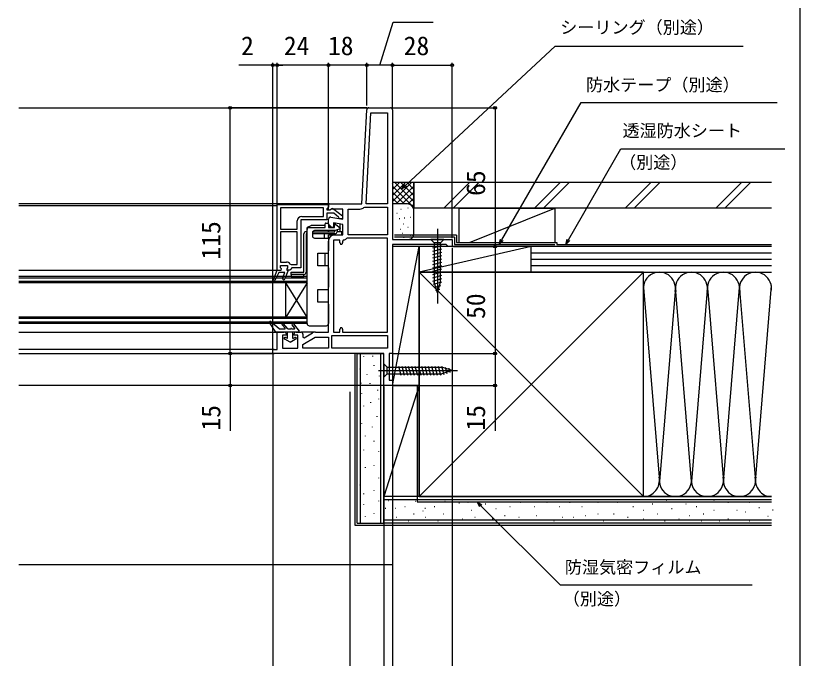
# Model space of a CAD drawing. Units: millimetres, scale not verified. Extents: x -525 to 525, y -783 to 778.
# Drawn here: x 157.5 to 525, y -540.4 to -239.6 of the extents above; entities that cross this region are included whole.
import ezdxf
from ezdxf.enums import TextEntityAlignment as Align

# ---------------------------------------------------------------- set-up
doc = ezdxf.new("R2010")
doc.units = ezdxf.units.MM
doc.header["$LTSCALE"] = 4
for name, color, linetype in [('0-3_YKK_11', 7, 'Continuous'), ('0-5_YKK_12', 2, 'Continuous'), ('0-6_YKK_13', 4, 'Continuous'), ('0-8_YKK_D', 6, 'Continuous'), ('0-9_YKK_ZWAK', 7, 'Continuous'), ('0-A_YSS_K', 3, 'Continuous'), ('0-B_YSS_KE', 3, 'Continuous')]:
    doc.layers.add(name, color=color, linetype=linetype)
doc.styles.add('ＭＳ ゴシック', font='')
doc.styles.get('ＭＳ ゴシック').set_extended_font_data('MS Gothic')

msp = doc.modelspace()

# ---------------------------------------------------------------- linework, layer by layer
at = {"layer": '0-3_YKK_11'}
for p, q in [((322.949, -282.7), (333, -282.7)), ((288.8, -387.7), (291, -387.7))]:
    msp.add_line(p, q, dxfattribs=at)
for points in [[(334, -283.7), (334, -344.3), (362, -344.3), (362, -347.7), (360.1, -347.7), (359.6, -347.2), (359.1, -346.7), (334, -346.7), (334, -397.7), (332.5, -397.7), (332.5, -410.2), (334, -410.2), (334, -412.7), (330, -412.7), (330, -397.7), (278, -397.7), (278, -395.9), (280, -395.9), (280, -387.7), (283.3, -387.7)], [(305.174, -333.915), (310.8, -334.907), (310.8, -330.1), (305.444, -330.1), (304.576, -330.642), (304, -330.323), (304, -327.7), (319.642, -327.7), (321.95, -283.648)], [(280, -358.7), (280, -327.9), (304, -327.9), (304, -329), (303.65, -329.477), (303.3, -329.954), (303.3, -330.5), (304.7, -330.5), (305.1, -330.3)], [(301.7, -329.5), (281.6, -329.5), (281.6, -339.5), (289.4, -339.5), (289.4, -335.7)], [(306.517, -330.113), (310.5, -333.225), (310.5, -334.7), (309.399, -334.7), (308.899, -334.225), (308.708, -333.855), (306.461, -332.1), (303.3, -332.1), (303.3, -335.2), (291, -335.2), (291, -357.7), (286.9, -357.7), (286.4, -358.2), (285.9, -358.7), (285, -358.7), (285, -359.2), (283.562, -362.852)], [(291.5, -333.6), (301.7, -333.6), (301.7, -329.5)], [(331.6, -342.2), (313.2, -342.2), (313.2, -330.1), (318.767, -330.1)], [(320.635, -329.418), (320.958, -329.3), (331.6, -329.3), (331.6, -342.2)], [(306.9, -342.2), (310.8, -342.2), (310.8, -337.344), (306.4, -336.568), (306.4, -338.7), (305.5, -338.7), (304, -337.2), (304, -334.9)], [(289.4, -356.1), (289.4, -340.7), (281.6, -340.7), (281.6, -354.9), (284.3, -354.9)], [(297.973, -387.7), (304, -387.7), (304, -345.1)], [(309.4, -346), (309.4, -344.6), (306.4, -344.6), (306.4, -387.7), (309.4, -387.7), (309.4, -386.3)], [(311.048, -344.587), (310.6, -345.084), (310.6, -346)], [(331.6, -387.7), (331.6, -343.8), (312.8, -343.8), (312.455, -343.938)], [(286.07, -355.869), (286.491, -356.1), (289.4, -356.1)], [(282.538, -362.448), (283.581, -359.8), (280.746, -359.8), (278.953, -363.488), (278.223, -363.166), (280, -358.7), (281.9, -358.7), (281.975, -358.11), (281.6, -357.625), (281.6, -356.5), (284.8, -356.5), (284.8, -357.625), (284.425, -358.11), (284.5, -358.7), (285, -358.7), (285, -359.2), (283.562, -362.852)], [(282.538, -362.448), (283.581, -359.8), (280.746, -359.8), (278.953, -363.488), (278.223, -363.166), (280, -358.7)], [(284.3, -388.7), (284.3, -389.2), (282.4, -389.2), (282.4, -395.2), (289.6, -395.2), (289.6, -389.2), (287.8, -389.2), (287.8, -388.7)], [(292, -388.7), (292, -390.045), (292.567, -390.373), (296.523, -388.089)], [(310.6, -386.3), (310.6, -387.7), (331.6, -387.7)]]:
    msp.add_lwpolyline(points, dxfattribs=at)
for points in [[(321.644, -327.7), (323.877, -285.1), (331.6, -285.1), (331.6, -327.7)], [(331.6, -395.3), (305.6, -395.3), (305.6, -389.3), (331.6, -389.3)], [(304, -395.3), (292, -395.3), (292, -393.471), (297.839, -390.1), (304, -390.1)]]:
    msp.add_lwpolyline(points, close=True, dxfattribs=at)
for centre, radius, start, end in [((322.949, -283.7), 1, 90, 176.99997), ((333, -283.7), 1, 0.00001, 89.99999), ((305.9, -330.9), 1, 51.91328, 143.13011), ((318.767, -327.2), 2.9, 269.99999, 310.11919), ((291.5, -335.7), 2.1, 90.00001, 179.99999), ((305, -334.9), 1, 80.00002, 180), ((306.9, -345.1), 2.9, 90.00001, 179.99999), ((310.8, -342.2), 2.4, 275.9378, 313.60284), ((310, -346), 0.6, 179.99999, 0.00001), ((284.3, -357), 2.1, 32.57896, 89.99999), ((283.05, -362.65), 0.55, 158.50165, 338.50167), ((283.05, -362.65), 0.55, 158.50165, 338.50167), ((310, -386.3), 0.6, 359.99999, 180.00001), ((283.3, -388.7), 1, 0.00001, 89.99999), ((288.8, -388.7), 1, 90.00001, 179.99999), ((291, -388.7), 1, 0.00001, 89.99999), ((297.973, -390.6), 2.9, 89.99998, 119.99999)]:
    msp.add_arc(centre, radius, start, end, dxfattribs=at)
at = {"layer": '0-5_YKK_12'}
for p, q in [((159, -282.7), (322.949, -282.7)), ((304.5, -327.7), (159, -327.7)), ((159, -328.4), (280, -328.4)), ((159, -358.7), (280.001, -358.7)), ((294, -361.7), (159, -361.7)), ((294, -362.4), (159, -362.4)), ((294, -383.7), (294, -361.7)), ((294, -364), (159, -364)), ((294, -364.7), (159, -364.7)), ((294, -380.7), (284, -364.7)), ((294, -380.7), (159, -380.7)), ((294, -381.4), (159, -381.4)), ((294, -383), (159, -383)), ((294, -383.7), (159, -383.7)), ((159, -387.7), (280.501, -387.7)), ((297.973, -387.696), (291, -387.696)), ((278.5, -395.9), (159, -395.9)), ((159, -397.7), (278.5, -397.7)), ((330.5, -412.7), (159, -412.7))]:
    msp.add_line(p, q, dxfattribs=at)
msp.add_lwpolyline([(294, -364.7), (284, -380.7), (284, -364.7)], dxfattribs=at)
at = {"layer": '0-6_YKK_13'}
for p, q in [((294.166, -338.617), (295.937, -337.732)), ((296.071, -337.7), (302.5, -337.7)), ((302.5, -338.7), (302.5, -337)), ((302.8, -336.7), (303.7, -336.7)), ((304, -337), (304, -338.7)), ((304.3, -338.2), (304.3, -337.5)), ((306.8, -336.7), (306.431, -336.7)), ((306.8, -336.7), (307.146, -336.7)), ((306.8, -338.2), (306.8, -336.7)), ((306.9, -338.7), (306.9, -337.6)), ((307.372, -337.354), (309.475, -338.826)), ((307.866, -337.7), (308, -337.7)), ((308, -337.7), (308, -337.794)), ((309.5, -338.846), (309.5, -337.115)), ((292.5, -359.7), (292.5, -341.7)), ((293.5, -340.7), (294, -340.7)), ((294, -341.7), (293.5, -341.7)), ((293.5, -341.7), (293.5, -359.7)), ((294, -339.7), (294, -338.885)), ((294, -383.7), (294, -339.7)), ((295, -338.7), (302.5, -338.7)), ((296.5, -341.2), (296.5, -342.7)), ((307, -341.7), (296.5, -341.7)), ((302, -341.7), (296.5, -341.7)), ((296.634, -340.7), (307, -340.7)), ((307.028, -340.2), (297.5, -340.2)), ((302, -341.7), (302, -343.7)), ((304.3, -338.2), (304, -338.2)), ((304, -338.7), (306.9, -338.7)), ((304, -340.4), (304, -340.2)), ((305, -338.2), (304.3, -338.2)), ((306.8, -338.2), (306.4, -338.2)), ((307, -340.7), (307, -340.2)), ((309.405, -339.354), (307.131, -340.182)), ((308, -339.866), (308, -340.7)), ((310, -340.7), (308, -340.7)), ((309.5, -340.4), (309.5, -339.298)), ((310.3, -341.9), (310.3, -341)), ((355, -339.3), (355, -374.3)), ((297.5, -343.7), (304, -343.7)), ((304, -343.7), (304, -342.2)), ((304, -342.2), (310, -342.2)), ((304, -343.7), (304, -349.7)), ((358.1, -344.3), (351.9, -344.3)), ((351.9, -344.3), (353.45, -345.85)), ((358.1, -344.3), (356.55, -345.85)), ((352.9, -348.276), (357.1, -347.151)), ((352.9, -349.829), (357.1, -348.704)), ((353.45, -345.85), (353.45, -364.384)), ((356.55, -345.85), (353.45, -345.85)), ((356.55, -364.384), (356.55, -345.85)), ((299, -356.7), (299, -350.7)), ((302.25, -350.7), (302.25, -356.7)), ((352.9, -351.382), (357.1, -350.257)), ((352.9, -352.935), (357.1, -351.81)), ((352.9, -354.488), (357.1, -353.363)), ((352.9, -356.041), (357.1, -354.916)), ((352.9, -357.594), (357.1, -356.469)), ((286.5, -359.7), (292.5, -359.7)), ((286.5, -360.7), (286.5, -359.7)), ((304, -356.7), (299, -356.7)), ((304, -357.7), (304, -356.7)), ((304, -357.7), (304, -366.7)), ((352.9, -359.147), (357.1, -358.021)), ((352.9, -360.7), (357.1, -359.574)), ((292.5, -360.7), (286.5, -360.7)), ((352.9, -362.253), (357.1, -361.127)), ((352.9, -363.806), (357.1, -362.68)), ((353.159, -365.289), (357.1, -364.233)), ((355, -369.3), (353.45, -364.384)), ((353.61, -366.721), (356.646, -365.908)), ((355, -369.3), (356.55, -364.384)), ((299, -373.7), (299, -367.7)), ((354.062, -368.153), (356.112, -367.604)), ((304, -373.7), (299, -373.7)), ((304, -374.7), (304, -373.7)), ((304, -374.7), (304, -383.7)), ((279.3, -387.7), (276.446, -383.16)), ((280.844, -386.152), (276.895, -382.772)), ((283.695, -385.864), (282.307, -384.372)), ((285.041, -386.136), (282.893, -383.828)), ((288.173, -385.877), (286.984, -384.345)), ((287.615, -383.854), (290.237, -387.216)), ((295, -384.7), (303, -384.7)), ((290, -387.7), (279.3, -387.7)), ((280.974, -386.2), (283.548, -386.2)), ((284.8, -390.755), (284.8, -387.7)), ((285.187, -386.2), (286.322, -386.2)), ((286.722, -386.2), (288.015, -386.2)), ((287.3, -390.755), (287.3, -387.7)), ((283.5, -390.2), (283.732, -390.2)), ((283.5, -391), (283.625, -391)), ((286.05, -392.4), (283.625, -391)), ((284.8, -390.755), (283.932, -390.254)), ((286.05, -392.4), (288.475, -391)), ((287.3, -390.755), (288.168, -390.254)), ((288.368, -390.2), (288.6, -390.2)), ((288.475, -391), (288.6, -391)), ((330.001, -402.6), (331.551, -404.15)), ((331.551, -404.15), (357.085, -404.15)), ((336.746, -403.6), (337.871, -407.8)), ((338.299, -403.6), (339.424, -407.8)), ((339.852, -403.6), (340.977, -407.8)), ((341.404, -403.6), (342.53, -407.8)), ((342.957, -403.6), (344.083, -407.8)), ((344.51, -403.6), (345.636, -407.8)), ((346.063, -403.6), (347.189, -407.8)), ((347.616, -403.6), (348.742, -407.8)), ((349.169, -403.6), (350.295, -407.8)), ((350.722, -403.6), (351.847, -407.8)), ((352.275, -403.6), (353.4, -407.8)), ((353.828, -403.6), (354.953, -407.8)), ((355.381, -403.6), (356.506, -407.8)), ((356.934, -403.6), (357.99, -407.541)), ((362.001, -405.7), (357.085, -404.15)), ((358.608, -404.053), (359.422, -407.089)), ((327.501, -405.7), (364.501, -405.7)), ((331.551, -407.25), (357.085, -407.25)), ((362.001, -405.7), (357.085, -407.25)), ((362.001, -405.7), (357.085, -407.25)), ((360.304, -404.588), (360.854, -406.638))]:
    msp.add_line(p, q, dxfattribs=at)
for points in [[(299, -350.7), (304, -350.7), (304, -349.7)], [(299, -367.7), (304, -367.7), (304, -366.7)], [(330.001, -402.6), (330.001, -408.8), (331.551, -407.25), (331.551, -404.15)]]:
    msp.add_lwpolyline(points, dxfattribs=at)
msp.add_lwpolyline([(292.5, -361.7), (292.5, -360.7), (286.5, -360.7), (286.5, -361.7)], close=True, dxfattribs=at)
for centre, radius, start, end in [((296.071, -338), 0.3, 90, 116.56505), ((302.8, -337), 0.3, 90, 180), ((303.7, -337), 0.3, 0, 90), ((307.2, -337.6), 0.3, 55, 180), ((293.5, -341.7), 1, 90, 180), ((294.3, -338.885), 0.3, 116.56505, 180), ((295, -339.7), 1, 90, 180), ((297.5, -341.2), 1, 90, 180), ((304.3, -340.4), 0.3, 180, 270), ((307, -340.7), 1, 270, 0), ((307.028, -339.9), 0.3, 270, 290), ((309.303, -339.072), 0.3, 290, 55), ((309.8, -340.4), 0.3, 180, 270), ((310, -341), 0.3, 0, 90), ((297.5, -342.7), 1, 180, 270), ((310, -341.9), 0.3, 270, 0), ((292.5, -359.7), 1, 270, 0), ((276.7, -383), 0.3, 49.43895, 212.15282), ((282.6, -384.1), 0.4, 42.9326, 222.9326), ((283.548, -386), 0.2, 270, 42.9326), ((287.3, -384.1), 0.4, 37.94551, 217.81232), ((295, -383.7), 1, 180, 270), ((303, -383.7), 1, 270, 0), ((280.974, -386), 0.2, 229.43895, 270), ((285.187, -386), 0.2, 222.9326, 270), ((286.522, -386.2), 0.2, 0, 180), ((288.015, -386), 0.2, 270, 37.81232), ((290, -387.4), 0.3, 270, 37.94551), ((283.5, -390.6), 0.4, 90, 270), ((283.732, -390.6), 0.4, 60, 90), ((288.368, -390.6), 0.4, 90, 120), ((288.6, -390.6), 0.4, 270, 90)]:
    msp.add_arc(centre, radius, start, end, dxfattribs=at)
at = {"layer": '0-8_YKK_D'}
for p, q in [((278, -262.7), (261.945, -262.7)), ((278, -395.4), (278, -261.7)), ((280, -262.7), (278, -262.7)), ((280, -327.4), (280, -261.7)), ((280, -327.4), (280, -261.7)), ((304, -262.7), (280, -262.7)), ((280, -262.7), (282.55, -262.7)), ((304, -282.7), (304, -261.7)), ((304, -327.4), (304, -261.7)), ((322, -262.7), (304, -262.7)), ((322, -281.7), (322, -261.7)), ((322, -281.7), (322, -261.7)), ((334, -262.7), (322, -262.7)), ((334, -282.7), (334, -261.7)), ((334, -282.7), (334, -261.7)), ((334, -262.7), (362, -262.7)), ((362, -343.8), (362, -261.7)), ((321.949, -282.7), (257, -282.7)), ((258, -397.7), (258, -282.7)), ((334, -282.7), (383, -282.7)), ((382, -282.7), (382, -347.7)), ((362, -348.2), (362, -657.7)), ((362.5, -347.7), (383, -347.7)), ((362.5, -347.7), (383, -347.7)), ((382, -347.7), (382, -397.7)), ((277.5, -397.7), (257, -397.7)), ((277.5, -397.7), (257, -397.7)), ((278, -398.2), (278, -577.7)), ((334.5, -397.7), (383, -397.7)), ((334.5, -397.7), (383, -397.7)), ((329.5, -412.7), (257, -412.7)), ((330, -413.2), (330, -577.7)), ((334, -413.2), (334, -617.7)), ((334, -413.2), (334, -657.7)), ((334, -413.2), (334, -637.7)), ((334, -413.2), (334, -657.7)), ((334, -413.2), (334, -577.7)), ((334.5, -412.7), (383, -412.7)), ((314, -415.7), (314, -637.7)), ((314, -415.7), (314, -637.7)), ((314, -416.7), (314, -577.7))]:
    msp.add_line(p, q, dxfattribs=at)
for points in [[(328, -262.7), (334.349, -242.7), (353.076, -242.7)], [(338.37, -320.719), (340.235, -318.98), (410.123, -253.82), (498.207, -253.82)], [(383.948, -346.7), (385.223, -344.492), (422.357, -280.173), (514.199, -280.173)], [(415.113, -346.7), (416.388, -344.492), (440.978, -301.901), (517.772, -301.901)], [(340.701, -319.48), (338.37, -320.719), (339.769, -318.48)], [(385.814, -344.833), (383.948, -346.7), (384.631, -344.15)], [(416.98, -344.833), (415.113, -346.7), (415.797, -344.15)], [(258, -397.7), (258, -412.7), (258, -433.977)], [(382, -397.7), (382, -412.7), (382, -433.977)], [(374.89, -469.486), (373.57, -467.2), (375.856, -468.52)], [(373.57, -467.2), (375.373, -469.003), (412.45, -506.079), (502.526, -506.079)]]:
    msp.add_lwpolyline(points, dxfattribs=at)
for centre in [(278, -262.7), (280, -262.7), (280, -262.7), (304, -262.7), (304, -262.7), (322, -262.7), (322, -262.7), (334, -262.7), (334, -262.7), (362, -262.7), (258, -282.7), (382, -282.7), (382, -347.7), (382, -347.7), (258, -397.7), (258, -397.7), (382, -397.7), (382, -397.7), (258, -412.7), (382, -412.7)]:
    msp.add_circle(centre, 0.637, dxfattribs=at)
at = {"layer": '0-9_YKK_ZWAK'}
msp.add_lwpolyline([(-525, -782.7), (525, -782.7), (525, 747.3)], dxfattribs=at)
at = {"layer": '0-A_YSS_K'}
for p, q in [((344.001, -317.7), (334.001, -317.7)), ((334.001, -326.558), (342.858, -317.7)), ((334.001, -323.729), (340.03, -317.7)), ((334.001, -320.901), (337.202, -317.7)), ((334.001, -318.073), (334.373, -317.7)), ((334.001, -319.386), (344.001, -329.386)), ((335.143, -317.7), (344.001, -326.558)), ((335.687, -327.7), (344.001, -319.386)), ((337.971, -317.7), (344.001, -323.729)), ((340.8, -317.7), (344.001, -320.901)), ((343.628, -317.7), (344.001, -318.073)), ((344.001, -330.7), (344.001, -317.7)), ((370.111, -317.7), (358.111, -329.7)), ((374.353, -317.7), (362.353, -329.7)), ((412.537, -317.7), (400.537, -329.7)), ((416.78, -317.7), (404.78, -329.7)), ((454.964, -317.7), (442.964, -329.7)), ((459.206, -317.7), (447.206, -329.7)), ((497.39, -317.7), (485.39, -329.7)), ((501.633, -317.7), (489.633, -329.7)), ((334.001, -322.215), (339.486, -327.7)), ((338.515, -327.7), (344.001, -322.215)), ((334.001, -325.043), (336.675, -327.718)), ((341.326, -327.718), (344.001, -325.043)), ((341.001, -327.7), (334.001, -327.7)), ((337.857, -330.195), (338.057, -330.195)), ((341.196, -329.528), (341.396, -329.528)), ((343.206, -328.666), (344.001, -327.872)), ((344.001, -341.8), (344.001, -330.7)), ((365.001, -329.7), (365.001, -345.7)), ((365.001, -329.7), (410.001, -329.7)), ((370.001, -345.7), (410.001, -329.7)), ((410.001, -329.7), (410.001, -345.7)), ((336.001, -332.026), (336.201, -332.026)), ((339.526, -334.201), (339.727, -334.201)), ((342.197, -333.867), (342.397, -333.867)), ((337.19, -334.535), (337.39, -334.535)), ((338.924, -336.994), (339.124, -336.994)), ((337.524, -339.542), (337.724, -339.542)), ((338.545, -341.32), (338.745, -341.32)), ((341.196, -338.541), (341.396, -338.541)), ((334.301, -344.3), (341.001, -344.3)), ((335.541, -342.151), (335.741, -342.151)), ((339.193, -343.214), (339.393, -343.214)), ((342.197, -342.382), (342.397, -342.382)), ((334, -412.7), (346.501, -347.7)), ((399.001, -347.7), (346.501, -359.7)), ((410.001, -347.7), (365.001, -347.7)), ((399.001, -359.7), (399.001, -347.7)), ((511.494, -347.7), (399.001, -347.7)), ((511.494, -350.7), (399.001, -350.7)), ((511.494, -353.7), (399.001, -353.7)), ((346.503, -464.7), (451.503, -359.7)), ((346.503, -359.7), (451.503, -464.7)), ((511.494, -356.7), (399.001, -356.7)), ((399.001, -359.7), (511.494, -359.7)), ((451.503, -359.7), (511.497, -359.7)), ((451.509, -366.894), (458.845, -455.668)), ((489.003, -457.581), (496.504, -366.807)), ((504.003, -457.581), (511.581, -365.882)), ((466.345, -368.732), (459.003, -457.581)), ((474.003, -457.581), (466.661, -368.732)), ((481.394, -368.145), (474.003, -457.581)), ((481.664, -368.765), (489.003, -457.581)), ((496.579, -367.732), (504.003, -457.581)), ((316.503, -478.2), (316.503, -397.7)), ((319.003, -477.2), (319.003, -397.7)), ((320.344, -399.119), (320.344, -399.319)), ((324.555, -398.892), (324.555, -399.092)), ((328.503, -477.2), (328.503, -397.7)), ((325.289, -403.24), (325.289, -403.44)), ((318.695, -404.888), (318.695, -405.088)), ((321.992, -407.361), (321.992, -407.561)), ((319.098, -411.5), (319.098, -411.7)), ((327.783, -408.182), (327.783, -408.382)), ((323.385, -411.69), (323.385, -411.89)), ((327.004, -414.808), (327.004, -415.008)), ((330.003, -464.7), (330.003, -412.251)), ((346.503, -412.7), (330.003, -412.7)), ((346.503, -412.7), (330.003, -464.7)), ((346.503, -464.7), (346.503, -412.7)), ((319.519, -416.426), (319.519, -416.626)), ((327.437, -418.899), (327.437, -419.099)), ((320.344, -422.195), (320.344, -422.395)), ((323.64, -420.547), (323.64, -420.747)), ((326.613, -427.14), (326.613, -427.34)), ((319.519, -430.437), (319.519, -430.637)), ((324.464, -432.085), (324.464, -432.285)), ((321.168, -436.206), (321.168, -436.406)), ((325.289, -438.679), (325.289, -438.879)), ((320.344, -442.799), (320.344, -442.999)), ((327.437, -443.624), (327.437, -443.824)), ((321.168, -450.972), (321.168, -451.172)), ((325.289, -450.148), (325.289, -450.348)), ((318.695, -459.214), (318.695, -459.414)), ((327.437, -455.917), (327.437, -456.117)), ((325.289, -461.686), (325.289, -461.886)), ((320.344, -463.335), (320.344, -463.535)), ((327.437, -466.631), (327.437, -466.831)), ((346.503, -464.7), (330.003, -464.7)), ((511.497, -466.2), (330.003, -466.2)), ((331.913, -466.53), (332.113, -466.53)), ((345.686, -466.53), (345.886, -466.53)), ((451.503, -464.7), (511.497, -464.7)), ((462.263, -466.442), (462.463, -466.442)), ((484.515, -466.442), (484.715, -466.442)), ((320.344, -468.28), (320.344, -468.48)), ((330.619, -470.148), (330.819, -470.148)), ((335.422, -470.148), (335.621, -470.148)), ((339.77, -469.414), (339.969, -469.414)), ((344.711, -466.919), (344.911, -466.919)), ((349.194, -470.148), (349.394, -470.148)), ((353.542, -469.414), (353.742, -469.414)), ((358.484, -466.919), (358.684, -466.919)), ((365.11, -467.699), (365.31, -467.699)), ((369.201, -467.266), (369.401, -467.266)), ((377.443, -468.09), (377.643, -468.09)), ((382.388, -470.238), (382.588, -470.238)), ((388.981, -469.414), (389.181, -469.414)), ((393.926, -467.266), (394.126, -467.266)), ((400.451, -469.414), (400.651, -469.414)), ((406.22, -467.266), (406.42, -467.266)), ((411.989, -469.414), (412.189, -469.414)), ((416.934, -467.266), (417.134, -467.266)), ((422.703, -469.414), (422.903, -469.414)), ((430.121, -467.266), (430.321, -467.266)), ((439.186, -467.266), (439.386, -467.266)), ((446.604, -469.414), (446.804, -469.414)), ((455.67, -468.09), (455.87, -468.09)), ((464.735, -470.238), (464.935, -470.238)), ((471.329, -468.09), (471.529, -468.09)), ((476.274, -469.414), (476.474, -469.414)), ((491.108, -467.266), (491.308, -467.266)), ((500.998, -467.266), (501.198, -467.266)), ((505.622, -469.754), (505.822, -469.754)), ((321.168, -474.049), (321.168, -474.249)), ((325.289, -472.401), (325.289, -472.601)), ((343.89, -472.711), (344.09, -472.711)), ((348.219, -471.317), (348.419, -471.317)), ((357.663, -472.711), (357.863, -472.711)), ((361.992, -471.317), (362.192, -471.317)), ((370.85, -471.062), (371.05, -471.062)), ((386.509, -473.535), (386.709, -473.535)), ((401.275, -473.535), (401.475, -473.535)), ((424.351, -473.535), (424.551, -473.535)), ((430.121, -472.711), (430.321, -472.711)), ((437.538, -472.711), (437.738, -472.711)), ((451.549, -471.062), (451.749, -471.062)), ((458.142, -472.711), (458.342, -472.711)), ((472.977, -473.535), (473.177, -473.535)), ((479.57, -472.711), (479.77, -472.711)), ((484.515, -471.062), (484.715, -471.062)), ((495.229, -471.062), (495.429, -471.062)), ((499.35, -471.887), (499.55, -471.887)), ((509.712, -473.844), (509.912, -473.844)), ((512.049, -470.923), (512.249, -470.923)), ((511.497, -475.7), (330.003, -475.7)), ((334.003, -477.2), (334.003, -496.7)), ((335.649, -474.359), (335.849, -474.359)), ((341.418, -476.007), (341.618, -476.007)), ((346.466, -475.605), (346.666, -475.605)), ((348.029, -475.605), (348.229, -475.605)), ((349.422, -474.359), (349.622, -474.359)), ((355.191, -476.007), (355.391, -476.007)), ((361.802, -475.605), (362.002, -475.605)), ((366.729, -475.183), (366.929, -475.183)), ((372.498, -474.359), (372.698, -474.359)), ((380.74, -475.183), (380.94, -475.183)), ((393.102, -474.359), (393.302, -474.359)), ((409.517, -476.007), (409.717, -476.007)), ((413.637, -474.359), (413.837, -474.359)), ((418.582, -474.359), (418.782, -474.359)), ((432.593, -476.007), (432.793, -476.007)), ((444.131, -474.359), (444.331, -474.359)), ((451.549, -475.183), (451.749, -475.183)), ((461.439, -476.007), (461.639, -476.007)), ((468.032, -475.183), (468.232, -475.183)), ((478.746, -476.007), (478.946, -476.007)), ((486.988, -476.007), (487.188, -476.007)), ((491.108, -475.183), (491.308, -475.183)), ((500.998, -476.007), (501.198, -476.007)), ((511.497, -478.2), (316.503, -478.2)), ((334, -496.7), (159, -496.7))]:
    msp.add_line(p, q, dxfattribs=at)
for points in [[(346.501, -412.7), (346.501, -347.7), (334.001, -347.7), (334, -412.7)], [(399.001, -359.7), (399.001, -347.7), (346.501, -347.7), (346.501, -359.7)]]:
    msp.add_lwpolyline(points, close=True, dxfattribs=at)
for centre, radius, start, end in [((341.001, -330.7), 3, 360, 90), ((341.393, -341.721), 2.609, 261.34878, 358.26236), ((459.003, -367.2), 7.5, 348.21668, 191.78379), ((474.003, -367.2), 7.5, 348.21668, 191.78379), ((489.003, -367.2), 7.5, 348.21668, 191.78379), ((504.003, -367.2), 7.5, 348.21644, 191.78379), ((451.503, -457.2), 7.5, 270, 11.78353), ((466.503, -457.2), 7.5, 168.21646, 11.78353), ((481.503, -457.2), 7.5, 168.21646, 11.78353), ((496.503, -457.2), 7.5, 168.21646, 11.78353), ((511.503, -457.2), 7.5, 168.21646, 269.9524)]:
    msp.add_arc(centre, radius, start, end, dxfattribs=at)
at = {"layer": '0-B_YSS_KE'}
for p, q in [((511.491, -329.7), (343.998, -329.7)), ((363.998, -342.3), (334.998, -342.3)), ((362.998, -343.3), (334.998, -343.3)), ((410.998, -345.7), (410.998, -346.7)), ((410.998, -346.7), (511.491, -346.7)), ((451.5, -373.665), (451.5, -359.7)), ((451.5, -464.7), (451.5, -367.2)), ((317.5, -477.2), (317.5, -397.7)), ((317.5, -397.7), (330, -397.7)), ((330, -477.2), (330, -397.7)), ((345.5, -412.7), (345.5, -467.2)), ((511.494, -464.7), (330, -464.7)), ((330, -477.2), (330, -464.7)), ((345.5, -467.2), (511.494, -467.2)), ((317.5, -477.2), (330, -477.2)), ((511.494, -477.2), (330, -477.2))]:
    msp.add_line(p, q, dxfattribs=at)
for points in [[(511.491, -317.7), (343.998, -317.7), (343.998, -329.7)], [(362.998, -343.3), (362.998, -346.7), (409.998, -346.7)], [(363.998, -342.3), (363.998, -345.7), (410.998, -345.7)], [(451.5, -359.7), (346.5, -359.7), (346.5, -464.7), (451.5, -464.7)]]:
    msp.add_lwpolyline(points, dxfattribs=at)

# ---------------------------------------------------------------- texts
at = {"layer": '0-8_YKK_D', "style": 'ＭＳ ゴシック'}
for s, height, p in [('シーリング（別途）', 5.865, (412.554, -249.742)), ('2', 8.798, (263.059, -260.7)), ('24', 8.798, (283.102, -260.7)), ('18', 8.798, (303.761, -260.7)), ('28', 8.798, (339.239, -260.7)), ('防水テープ（別途）', 5.865, (424.622, -276.652)), ('透湿防水シート', 5.865, (441.725, -298.094)), ('（別途）', 5.865, (440.134, -312.927)), ('防湿気密フィルム', 5.865, (414.731, -502.455)), ('（別途）', 5.865, (413.731, -517.288))]:
    msp.add_text(s, height=height, dxfattribs=at).set_placement(p, align=Align.BOTTOM_LEFT)
for s, p in [('65', (380, -323.961)), ('115', (256, -353.768)), ('50', (380, -381.564)), ('15', (256, -433.818)), ('15', (380, -433.818))]:
    msp.add_text(s, height=8.798, rotation=90, dxfattribs=at).set_placement(p, align=Align.BOTTOM_LEFT)

doc.saveas('drawing.dxf')
